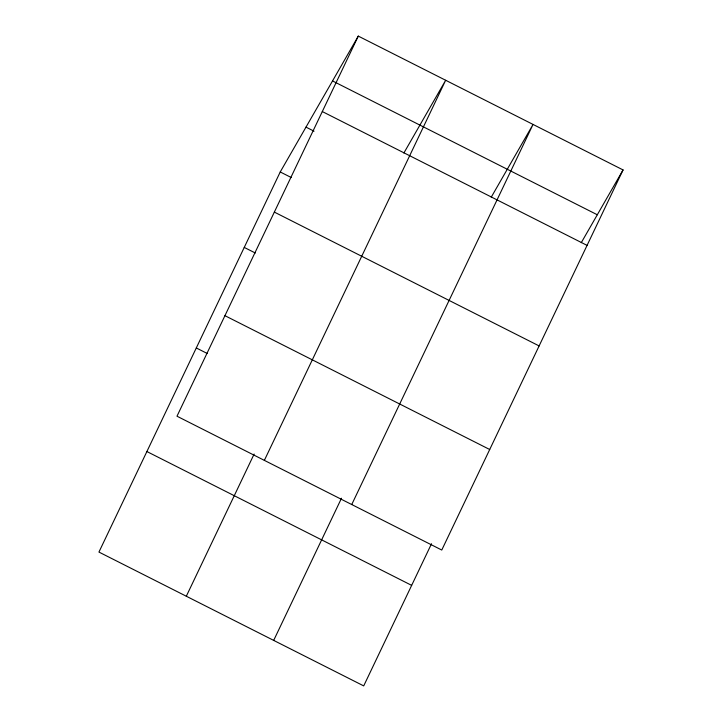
<?xml version="1.0" encoding="UTF-8"?>
<svg xmlns="http://www.w3.org/2000/svg" width="722" height="722" viewBox="0 0 722 722"><rect width="100%" height="100%" fill="white"/><g stroke="black" fill="none" stroke-linecap="round" stroke-linejoin="round"><path stroke-width="1.08" d="M358.292 36.1L176.989 416.206L441.765 550.038L623.059 169.932L358.292 36.1L280.235 171.962L98.941 552.068L363.707 685.9L431.521 543.729M186.312 596.237L254.126 454.066M264.36 460.374L445.664 80.268L403.878 153.01M273.683 640.396L341.497 498.234M351.74 504.534L533.044 124.428L491.249 197.169M581.273 242.673L623.059 169.932M332.535 80.936L597.302 214.768M322.301 111.558L587.067 245.39M305.993 127.126L314.034 131.187M280.235 171.962L291.282 177.549M274.342 212.097L539.117 345.928M244.244 247.42L255.29 253.007M224.939 315.676L489.715 449.508M196.294 347.959L207.34 353.536M146.891 451.539L411.657 585.371"/></g></svg>
